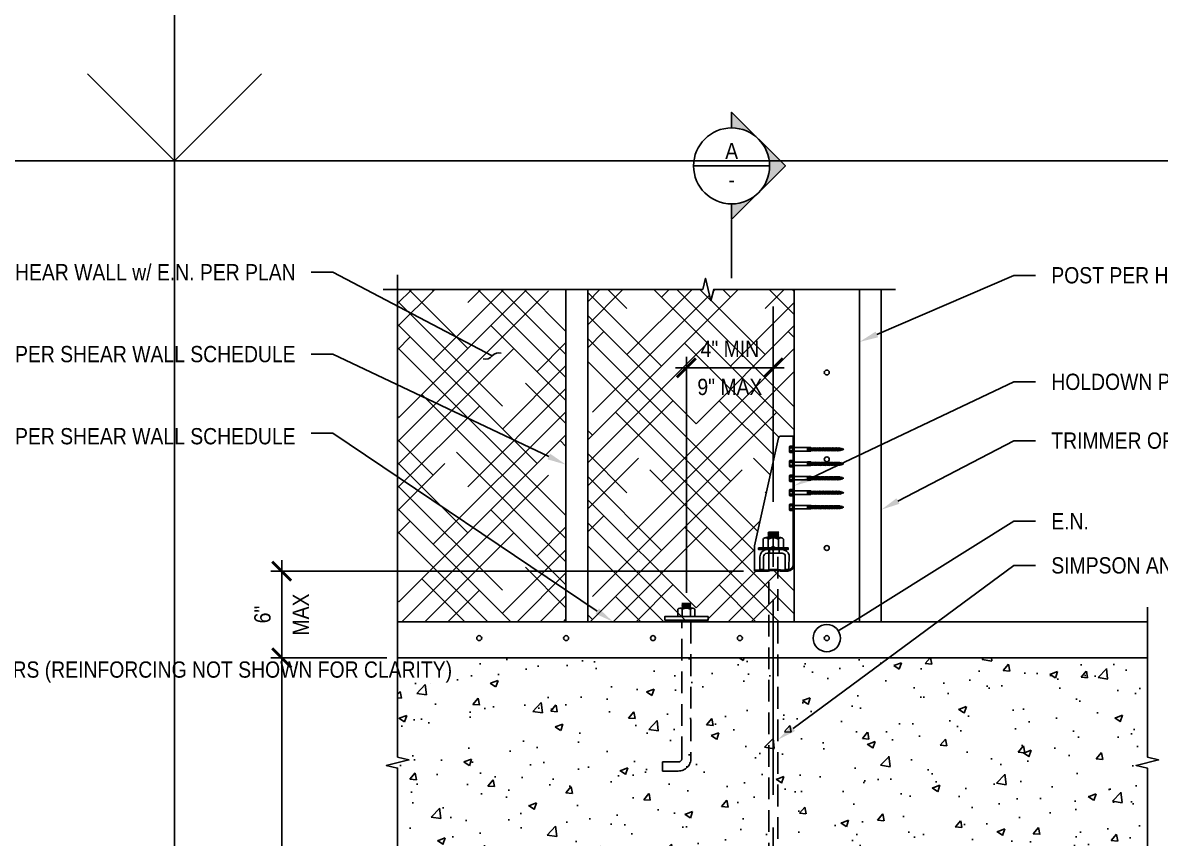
# Model space of a CAD drawing. Header units: inches. Extents: x -16404 to 14624, y -1591 to 16152.
# Drawn here: x 8246.8 to 8325.4, y 4927.2 to 4983.5 of the extents above; entities that cross this region are included whole.
import ezdxf
from ezdxf import colors
from ezdxf.entities.mleader import LeaderData, LeaderLine
from ezdxf.enums import TextEntityAlignment as Align
from ezdxf.math import Vec2, Vec3

# ---------------------------------------------------------------- set-up
doc = ezdxf.new("R2010")
doc.units = ezdxf.units.IN
doc.header["$LTSCALE"] = 24
doc.header["$MEASUREMENT"] = 0
for name, pattern in [('CENTER2', [1.125, 0.75, -0.125, 0.125, -0.125]), ('DASHED2', [0.375, 0.25, -0.125]), ('HIDDEN4', [0.09375, 0.0625, -0.03125]), ('PHANTOM2', [1.25, 0.625, -0.125, 0.125, -0.125, 0.125, -0.125])]:
    doc.linetypes.add(name, pattern=pattern)
doc.layers.get('0').update_dxf_attribs({"linetype": 'CONTINUOUS'})
doc.layers.get('DefPoints').update_dxf_attribs({"color": 251, "linetype": 'CONTINUOUS'})
doc.layers.add('DESIGNER COMMENTS', color=221, linetype='CONTINUOUS', plot=False)
doc.layers.add('S-ANNO-GRID-NONPLOT', color=251, linetype='CONTINUOUS', plot=False)
for name, color, linetype in [('S-ANNO-DIMS', 2, 'CONTINUOUS'), ('S-ANNO-NOTE', 4, 'CONTINUOUS'), ('S-BOLT', 2, 'CONTINUOUS'), ('S-BREAK', 2, 'CONTINUOUS'), ('S-CONC', 4, 'CONTINUOUS'), ('S-DETL-SYMB', 4, 'CONTINUOUS'), ('S-DETL-SYMB @ 1', 4, 'CONTINUOUS'), ('S-GRID', 1, 'CENTER2'), ('S-SIMPSON', 2, 'CONTINUOUS'), ('S-TYP DETAIL BLOCKS', 1, 'CONTINUOUS'), ('S-WOOD', 3, 'CONTINUOUS')]:
    doc.layers.add(name, color=color, linetype=linetype)
doc.layers.add('S-HATCH1', color=1, linetype='CONTINUOUS', transparency=0.5)
doc.layers.add('S-HATCH2', color=2, linetype='CONTINUOUS', transparency=0.5)
doc.styles.add('Arial', font='arial.ttf', dxfattribs={"width": 0.85})
doc.dimstyles.new('DIM-12_Se', dxfattribs={"dimscale": 12, "dimtxt": 0.09375, "dimasz": 0.109375, "dimexe": 0.0625, "dimexo": 0.0625, "dimgap": 0.0625, "dimtad": 1, "dimdec": 4, "dimzin": 11, "dimdsep": 46, "dimlunit": 4, "dimtxsty": 'Arial', "dimblk": 'ARCHTICK', "dimcen": 0.125, "dimdle": 0.0625, "dimclrd": 256, "dimclre": 256, "dimclrt": 4, "dimadec": 0, "dimazin": 0, "dimtfac": 0.75, "dimtdec": 4, "dimtmove": 0, "dimatfit": 3, "dimfxl": 1, "dimfrac": 1, "dimtolj": 1, "dimtzin": 0, "dimarcsym": 0})

# ---------------------------------------------------------------- blocks, each defined once
blk = doc.blocks.new('Se_30x42_DETAILS_GRID')
for p, q in [((29.6558, 21.75), (29.6558, 14.5)), ((29.6558, 14.5), (30.1558, 15)), ((29.6558, 14.5), (22.2418, 14.5)), ((37.0697, 14.5), (29.6558, 14.5)), ((29.6558, 14.5), (29.6558, 7.25))]:
    blk.add_line(p, q)
at = {"linetype": 'DASHED2', "ltscale": 0.5}
blk.add_line((29.6558, 14.5), (29.1558, 15), dxfattribs=at)
blk = doc.blocks.new('_Open90')
at = {"color": 0, "linetype": 'ByBlock', "lineweight": -2}
for p, q in [((-0.5, 0.5), (0, 0)), ((0, 0), (-1, 0)), ((0, 0), (-0.5, -0.5))]:
    blk.add_line(p, q, dxfattribs=at)
blk = doc.blocks.new('PHD2-R')
for p, q in [((0, 1.75), (1.667, 9.219)), ((1.784, 9.312), (2.75, 9.312)), ((2.675, 9.312), (2.675, 0.45)), ((2.75, 9.312), (2.75, 0.45)), ((0, 0), (0, 1.75)), ((0.375, 0.106), (0.375, 0.981)), ((0.625, 0.106), (0.625, 0.981)), ((0.875, 1.481), (1.914, 1.481)), ((0.875, 1.231), (1.914, 1.231)), ((1.04, 1.481), (1.04, 1.231)), ((1.71, 1.231), (1.71, 1.481)), ((2.128, 1.111), (2.125, 0.176)), ((2.397, 1.111), (2.375, 0.176)), ((0.94, 0.075), (0, 0.075)), ((0.937, 0), (0, 0)), ((0.375, 0.106), (0.625, 0.106)), ((0.937, 0), (0.96, 0.005)), ((0.944, 0.079), (0.984, 0.087)), ((0.96, 0.005), (0.999, 0.013)), ((0.986, 0.087), (1.04, 0.097)), ((0.999, 0.013), (1.053, 0.023)), ((1.043, 0.097), (1.111, 0.107)), ((1.053, 0.023), (1.121, 0.032)), ((1.114, 0.107), (1.193, 0.114)), ((1.121, 0.032), (1.199, 0.039)), ((1.197, 0.114), (1.279, 0.116)), ((1.199, 0.039), (1.281, 0.041)), ((1.469, 0.116), (1.281, 0.116)), ((1.469, 0.041), (1.281, 0.041)), ((1.469, 0.041), (1.551, 0.039)), ((1.471, 0.116), (1.553, 0.114)), ((1.551, 0.039), (1.629, 0.032)), ((1.557, 0.114), (1.635, 0.107)), ((1.629, 0.032), (1.697, 0.023)), ((1.639, 0.107), (1.707, 0.097)), ((1.697, 0.023), (1.751, 0.013)), ((1.71, 0.097), (1.764, 0.087)), ((1.751, 0.013), (1.79, 0.005)), ((1.766, 0.087), (1.805, 0.079)), ((1.813, 0.075), (1.79, 0.08)), ((1.79, 0.005), (1.79, 0.005)), ((1.79, 0.005), (1.813, 0)), ((2.3, 0.075), (1.81, 0.075)), ((1.813, 0), (1.81, 0)), ((2.3, 0), (1.813, 0)), ((2.125, 0.106), (2.125, 0.176)), ((2.125, 0.106), (2.375, 0.106)), ((2.375, 0.106), (2.375, 0.176))]:
    blk.add_line(p, q)
for radius in [0.125, 0.0312]:
    blk.add_circle((1.3, 1.575), radius)
for centre, radius, start, end in [((1.784, 9.192), 0.12, 90, 167.42106), ((0.875, 0.981), 0.5, 90, 180), ((0.875, 0.981), 0.25, 90, 180), ((1.914, 0.981), 0.5, 15.06193, 90), ((1.914, 0.981), 0.25, 31.31386, 90), ((2.3, 0.45), 0.375, 270, 0), ((2.3, 0.45), 0.45, 270, 0)]:
    blk.add_arc(centre, radius, start, end)
blk = doc.blocks.new('SDS14-F')
for p, q in [((0.26, 3.55), (-0.26, 3.55)), ((-0.26, 3.55), (-0.26, 3.5)), ((0.26, 3.5), (-0.26, 3.5)), ((-0.217, 3.724), (-0.217, 3.55)), ((0.162, 3.74), (-0.162, 3.74)), ((-0.119, 3.469), (-0.119, 2.5)), ((-0.108, 3.724), (-0.108, 3.55)), ((0.108, 3.724), (0.108, 3.55)), ((0.123, 3.469), (0.123, 2.5)), ((0.217, 3.724), (0.217, 3.55)), ((0.26, 3.55), (0.26, 3.5)), ((0.128, 2.5), (-0.124, 2.5)), ((-0.124, 2.5), (-0.124, 2.286)), ((-0.081, 2.5), (-0.081, 2.286)), ((-0.018, 2.5), (-0.018, 2.286)), ((0.051, 2.5), (0.051, 2.286)), ((0.103, 2.5), (0.103, 2.286)), ((0.128, 2.5), (0.128, 2.286)), ((0.128, 2.286), (-0.124, 2.286)), ((-0.087, 2.25), (-0.123, 2.286)), ((-0.123, 2.2), (0.087, 2.25)), ((0.123, 2.244), (-0.123, 2.2)), ((-0.087, 2.175), (-0.123, 2.2)), ((-0.123, 2.1), (0.087, 2.15)), ((0.123, 2.144), (-0.123, 2.1)), ((-0.087, 2.075), (-0.123, 2.1)), ((-0.123, 2), (0.087, 2.05)), ((0.123, 2.044), (-0.123, 2)), ((-0.087, 1.975), (-0.123, 2)), ((-0.123, 1.9), (0.087, 1.95)), ((0.123, 1.944), (-0.123, 1.9)), ((-0.087, 1.875), (-0.123, 1.9)), ((-0.123, 1.8), (0.087, 1.85)), ((0.123, 1.844), (-0.123, 1.8)), ((-0.087, 1.775), (-0.123, 1.8)), ((-0.123, 1.7), (0.087, 1.75)), ((0.123, 1.744), (-0.123, 1.7)), ((-0.087, 1.675), (-0.123, 1.7)), ((-0.123, 1.6), (0.087, 1.65)), ((0.123, 1.644), (-0.123, 1.6)), ((-0.087, 1.575), (-0.123, 1.6)), ((-0.087, 2.25), (-0.087, 2.209)), ((-0.087, 2.175), (0.087, 2.218)), ((-0.087, 2.175), (-0.087, 2.109)), ((-0.087, 2.075), (0.087, 2.118)), ((-0.087, 2.075), (-0.087, 2.009)), ((-0.087, 1.975), (0.087, 2.018)), ((-0.087, 1.975), (-0.087, 1.909)), ((-0.087, 1.875), (0.087, 1.918)), ((-0.087, 1.875), (-0.087, 1.809)), ((-0.087, 1.775), (0.087, 1.818)), ((-0.087, 1.775), (-0.087, 1.709)), ((-0.087, 1.675), (0.087, 1.718)), ((-0.087, 1.675), (-0.087, 1.609)), ((-0.087, 1.575), (0.087, 1.618)), ((-0.087, 1.575), (-0.087, 1.509)), ((0.123, 2.286), (0.087, 2.25)), ((0.087, 2.25), (0.123, 2.244)), ((0.087, 2.218), (0.123, 2.244)), ((0.087, 2.218), (0.087, 2.15)), ((0.087, 2.15), (0.123, 2.144)), ((0.087, 2.118), (0.123, 2.144)), ((0.087, 2.118), (0.087, 2.05)), ((0.087, 2.05), (0.123, 2.044)), ((0.087, 2.018), (0.123, 2.044)), ((0.087, 2.018), (0.087, 1.95)), ((0.087, 1.95), (0.123, 1.944)), ((0.087, 1.918), (0.123, 1.944)), ((0.087, 1.918), (0.087, 1.85)), ((0.087, 1.85), (0.123, 1.844)), ((0.087, 1.818), (0.123, 1.844)), ((0.087, 1.818), (0.087, 1.75)), ((0.087, 1.75), (0.123, 1.744)), ((0.087, 1.718), (0.123, 1.744)), ((0.087, 1.718), (0.087, 1.65)), ((0.087, 1.65), (0.123, 1.644)), ((0.087, 1.618), (0.123, 1.644)), ((0.087, 1.618), (0.087, 1.55)), ((-0.123, 1.5), (0.087, 1.55)), ((0.123, 1.544), (-0.123, 1.5)), ((-0.087, 1.475), (-0.123, 1.5)), ((-0.123, 1.4), (0.087, 1.45)), ((0.123, 1.444), (-0.123, 1.4)), ((-0.087, 1.375), (-0.123, 1.4)), ((-0.123, 1.3), (0.087, 1.35)), ((0.123, 1.344), (-0.123, 1.3)), ((-0.087, 1.275), (-0.123, 1.3)), ((-0.123, 1.2), (0.087, 1.25)), ((0.123, 1.244), (-0.123, 1.2)), ((-0.087, 1.175), (-0.123, 1.2)), ((-0.123, 1.1), (0.087, 1.15)), ((0.123, 1.144), (-0.123, 1.1)), ((-0.087, 1.075), (-0.123, 1.1)), ((-0.123, 1), (0.087, 1.05)), ((0.123, 1.044), (-0.123, 1)), ((-0.087, 0.975), (-0.123, 1)), ((-0.123, 0.9), (0.087, 0.95)), ((0.123, 0.944), (-0.123, 0.9)), ((-0.087, 0.875), (-0.123, 0.9)), ((-0.123, 0.8), (0.087, 0.85)), ((0.123, 0.844), (-0.123, 0.8)), ((-0.087, 0.775), (-0.123, 0.8)), ((-0.087, 1.475), (0.087, 1.518)), ((-0.087, 1.475), (-0.087, 1.409)), ((-0.087, 1.375), (0.087, 1.418)), ((-0.087, 1.375), (-0.087, 1.309)), ((-0.087, 1.275), (0.087, 1.318)), ((-0.087, 1.275), (-0.087, 1.209)), ((-0.087, 1.175), (0.087, 1.218)), ((-0.087, 1.175), (-0.087, 1.109)), ((-0.087, 1.075), (0.087, 1.118)), ((-0.087, 1.075), (-0.087, 1.009)), ((-0.087, 0.975), (0.087, 1.018)), ((-0.087, 0.975), (-0.087, 0.909)), ((-0.087, 0.875), (0.087, 0.918)), ((-0.087, 0.875), (-0.087, 0.809)), ((-0.087, 0.775), (0.087, 0.818)), ((0.087, 1.55), (0.123, 1.544)), ((0.087, 1.518), (0.123, 1.544)), ((0.087, 1.518), (0.087, 1.45)), ((0.087, 1.45), (0.123, 1.444)), ((0.087, 1.418), (0.123, 1.444)), ((0.087, 1.418), (0.087, 1.35)), ((0.087, 1.35), (0.123, 1.344)), ((0.087, 1.318), (0.123, 1.344)), ((0.087, 1.318), (0.087, 1.25)), ((0.087, 1.25), (0.123, 1.244)), ((0.087, 1.218), (0.123, 1.244)), ((0.087, 1.218), (0.087, 1.15)), ((0.087, 1.15), (0.123, 1.144)), ((0.087, 1.118), (0.123, 1.144)), ((0.087, 1.118), (0.087, 1.05)), ((0.087, 1.05), (0.123, 1.044)), ((0.087, 1.018), (0.123, 1.044)), ((0.087, 1.018), (0.087, 0.95)), ((0.087, 0.95), (0.123, 0.944)), ((0.087, 0.918), (0.123, 0.944)), ((0.087, 0.918), (0.087, 0.85)), ((0.087, 0.85), (0.123, 0.844)), ((0.087, 0.818), (0.123, 0.844)), ((0.087, 0.818), (0.087, 0.75)), ((-0.123, 0.7), (0.087, 0.75)), ((0.123, 0.744), (-0.123, 0.7)), ((-0.087, 0.675), (-0.123, 0.7)), ((-0.123, 0.6), (0.087, 0.65)), ((0.123, 0.644), (-0.123, 0.6)), ((-0.087, 0.575), (-0.123, 0.6)), ((-0.123, 0.5), (0.087, 0.55)), ((0.123, 0.544), (-0.123, 0.5)), ((-0.087, 0.475), (-0.123, 0.5)), ((-0.123, 0.4), (0.079, 0.448)), ((0.074, 0.435), (-0.123, 0.4)), ((-0.087, 0.375), (-0.123, 0.4)), ((-0.123, 0.3), (0.042, 0.339)), ((0.04, 0.329), (-0.123, 0.3)), ((-0.087, 0.275), (-0.123, 0.3)), ((-0.093, 0.207), (0.018, 0.234)), ((0.017, 0.225), (-0.093, 0.207)), ((-0.058, 0.182), (-0.093, 0.207)), ((-0.087, 0.775), (-0.087, 0.709)), ((-0.087, 0.675), (0.087, 0.718)), ((-0.087, 0.675), (-0.087, 0.609)), ((-0.087, 0.575), (0.087, 0.618)), ((-0.087, 0.575), (-0.087, 0.509)), ((-0.087, 0.475), (0.087, 0.518)), ((-0.087, 0.475), (-0.087, 0.409)), ((-0.087, 0.375), (0.066, 0.413)), ((-0.087, 0.375), (-0.087, 0.309)), ((-0.087, 0.275), (0.033, 0.305)), ((-0.087, 0.275), (-0.067, 0.213)), ((-0.064, 0.114), (0.004, 0.13)), ((0.004, 0.123), (-0.064, 0.114)), ((-0.028, 0.09), (-0.064, 0.114)), ((-0.058, 0.182), (0.013, 0.2)), ((-0.058, 0.182), (-0.038, 0.12)), ((-0.028, 0.09), (0.002, 0.097)), ((-0.028, 0.09), (0, 0)), ((0.033, 0.105), (0, 0)), ((0.033, 0.105), (0.069, 0.13)), ((0.067, 0.214), (0.043, 0.135)), ((0.043, 0.135), (0.069, 0.13)), ((0.067, 0.214), (0.103, 0.239)), ((0.087, 0.276), (0.077, 0.243)), ((0.077, 0.243), (0.103, 0.239)), ((0.087, 0.75), (0.123, 0.744)), ((0.087, 0.718), (0.123, 0.744)), ((0.087, 0.718), (0.087, 0.65)), ((0.087, 0.65), (0.123, 0.644)), ((0.087, 0.618), (0.123, 0.644)), ((0.087, 0.618), (0.087, 0.55)), ((0.087, 0.55), (0.123, 0.544)), ((0.087, 0.518), (0.123, 0.544)), ((0.087, 0.518), (0.087, 0.45)), ((0.087, 0.45), (0.123, 0.444)), ((0.087, 0.418), (0.123, 0.444)), ((0.087, 0.418), (0.087, 0.35)), ((0.087, 0.35), (0.123, 0.344)), ((0.087, 0.318), (0.123, 0.344)), ((0.087, 0.318), (0.087, 0.276))]:
    blk.add_line(p, q)
for centre, radius, start, end in [((-0.162, 3.638), 0.102, 57.79577, 122.20423), ((-0.15, 3.469), 0.0312, 0, 90), ((0, 3.357), 0.383, 73.57358, 106.42642), ((0.162, 3.638), 0.102, 57.79577, 122.20423), ((0.154, 3.469), 0.0312, 90, 180), ((1.159, 0.027), 1.159, 157.61471, 181.35638)]:
    blk.add_arc(centre, radius, start, end)
blk = doc.blocks.new('_ARCHTICK')
at = {"color": 0, "linetype": 'ByBlock', "const_width": 0.15}
blk.add_lwpolyline([(-0.5, -0.5), (0.5, 0.5)], dxfattribs=at)
blk = doc.blocks.new('*D2688')
at = {"layer": 'DefPoints', "color": 0, "transparency": 16777216}
for p in [(124.31, 153.694), (124.31, 153.694), (118.31, 137.403)]:
    blk.add_point(p, dxfattribs=at)
at = {"layer": 'S-ANNO-DIMS', "lineweight": -2, "transparency": 16777216}
for p, q in [((118.31, 138.153), (118.31, 154.444)), ((117.56, 153.694), (125.06, 153.694))]:
    blk.add_line(p, q, dxfattribs=at)
at = {"layer": 'S-ANNO-DIMS', "lineweight": -2, "transparency": 16777216, "xscale": 1.3125, "yscale": 1.3125, "zscale": 1.3125, "rotation": 180}
blk.add_blockref('_ARCHTICK', (118.31, 153.694), dxfattribs=at)
at = {"layer": 'S-ANNO-DIMS', "lineweight": -2, "transparency": 16777216, "xscale": 1.3125, "yscale": 1.3125, "zscale": 1.3125}
blk.add_blockref('_ARCHTICK', (124.31, 153.694), dxfattribs=at)
at = {"layer": 'S-ANNO-DIMS', "color": 4, "transparency": 16777216, "char_height": 1.125, "attachment_point": 5, "style": 'Arial'}
for s, insert in [('\\A1;4" MIN', (121.31, 155.006)), ('\\A1;9" MAX', (121.31, 152.369))]:
    blk.add_mtext(s, dxfattribs=dict(at, insert=insert))
blk = doc.blocks.new('NUT-w-3in-WASHER-sm-new')
at = {"layer": 'S-SIMPSON'}
for p, q in [((-0.439, 0.836), (0.44, 0.836)), ((0.245, 1.148), (-0.312, 1.148)), ((-0.312, 1.148), (-0.245, 1.109)), ((-0.312, 1.07), (-0.245, 1.109)), ((0.313, 1.031), (-0.312, 1.07)), ((-0.312, 1.07), (-0.245, 1.031)), ((-0.312, 0.992), (-0.245, 1.031)), ((0.313, 0.953), (-0.312, 0.992)), ((-0.312, 0.992), (-0.245, 0.953)), ((-0.312, 0.914), (-0.245, 0.953)), ((0.313, 0.875), (-0.312, 0.914)), ((-0.312, 0.914), (-0.245, 0.875)), ((-0.312, 0.836), (-0.245, 0.875)), ((-0.245, 1.109), (0.245, 1.07)), ((-0.245, 1.031), (0.245, 0.992)), ((-0.245, 0.953), (0.245, 0.914)), ((-0.245, 0.875), (0.245, 0.836)), ((0.313, 1.109), (-0.055, 1.132)), ((0.245, 1.148), (0.245, 1.148)), ((0.245, 1.148), (0.313, 1.109)), ((0.245, 1.07), (0.313, 1.109)), ((0.245, 1.07), (0.313, 1.031)), ((0.245, 0.992), (0.313, 1.031)), ((0.245, 0.992), (0.313, 0.953)), ((0.245, 0.914), (0.313, 0.953)), ((0.245, 0.914), (0.313, 0.875)), ((0.245, 0.836), (0.313, 0.875)), ((-0.586, 0.758), (-0.586, 0.25)), ((-0.586, 0.25), (-0.527, 0.25)), ((-0.527, 0.25), (0.527, 0.25)), ((-0.293, 0.758), (-0.293, 0.25)), ((0.293, 0.758), (0.293, 0.25)), ((0.527, 0.25), (0.587, 0.25)), ((0.587, 0.758), (0.587, 0.25))]:
    blk.add_line(p, q, dxfattribs=at)
blk.add_lwpolyline([(-1.5, 0), (1.5, 0), (1.5, 0.25), (-1.5, 0.25)], close=True, dxfattribs=at)
for centre, radius, start, end in [((-0.44, 0.659), 0.177, 33.89006, 146.10994), ((0, 0.247), 0.589, 60.15828, 119.84172), ((0.44, 0.659), 0.177, 33.89006, 146.10994)]:
    blk.add_arc(centre, radius, start, end, dxfattribs=at)
blk = doc.blocks.new('NUT-SM-THREADS-new')
for p, q in [((0.39, 1.44), (-0.5, 1.44)), ((-0.5, 1.44), (-0.39, 1.37)), ((-0.5, 1.31), (-0.39, 1.37)), ((0.5, 1.25), (-0.5, 1.31)), ((-0.5, 1.31), (-0.39, 1.25)), ((-0.5, 1.19), (-0.39, 1.25)), ((0.5, 1.12), (-0.5, 1.19)), ((-0.5, 1.19), (-0.39, 1.12)), ((-0.5, 1.06), (-0.39, 1.12)), ((0.5, 1), (-0.5, 1.06)), ((-0.5, 1.06), (-0.39, 1)), ((-0.39, 1.37), (0.39, 1.31)), ((-0.39, 1.25), (0.39, 1.19)), ((-0.39, 1.12), (0.39, 1.06)), ((0.5, 1.37), (-0.09, 1.41)), ((0.39, 1.44), (0.39, 1.44)), ((0.39, 1.44), (0.5, 1.37)), ((0.39, 1.31), (0.5, 1.37)), ((0.39, 1.31), (0.5, 1.25)), ((0.39, 1.19), (0.5, 1.25)), ((0.39, 1.19), (0.5, 1.12)), ((0.39, 1.06), (0.5, 1.12)), ((0.39, 1.06), (0.5, 1)), ((-0.94, 0.81), (-0.94, 0)), ((-0.94, 0), (-0.84, 0)), ((-0.84, 0), (0.84, 0)), ((-0.7, 0.94), (0.7, 0.94)), ((-0.5, 0.94), (-0.39, 1)), ((-0.47, 0.81), (-0.47, 0)), ((-0.39, 1), (0.39, 0.94)), ((0.39, 0.94), (0.5, 1)), ((0.47, 0.81), (0.47, 0)), ((0.84, 0), (0.94, 0)), ((0.94, 0.81), (0.94, 0))]:
    blk.add_line(p, q)
for centre, radius, start, end in [((-0.7, 0.65), 0.283, 33.8901, 146.1099), ((0, -0.01), 0.943, 60.1583, 119.8417), ((0.7, 0.65), 0.283, 33.8901, 146.1099)]:
    blk.add_arc(centre, radius, start, end)
blk = doc.blocks.new('NUT-w-WASHER-sm-new')
blk.add_lwpolyline([(1.36, 0.17), (-1.36, 0.17), (-1.36, 0), (1.36, 0)], close=True)
blk.add_blockref('NUT-SM-THREADS-new', (0, 0.17))
blk = doc.blocks.new('*D2692')
at = {"layer": 'DefPoints', "color": 0, "transparency": 16777216}
for p in [(90.37, 139.651), (123.004, 139.651), (98.37, 133.651)]:
    blk.add_point(p, dxfattribs=at)
at = {"layer": 'S-ANNO-DIMS', "lineweight": -2, "transparency": 16777216}
for p, q in [((90.37, 132.901), (90.37, 140.401)), ((122.254, 139.651), (89.62, 139.651)), ((97.62, 133.651), (89.62, 133.651))]:
    blk.add_line(p, q, dxfattribs=at)
at = {"layer": 'S-ANNO-DIMS', "lineweight": -2, "transparency": 16777216, "xscale": 1.3125, "yscale": 1.3125, "zscale": 1.3125}
for p, rotation in [((90.37, 139.651), 90), ((90.37, 133.651), 270)]:
    blk.add_blockref('_ARCHTICK', p, dxfattribs=dict(at, rotation=rotation))
at = {"layer": 'S-ANNO-DIMS', "color": 4, "transparency": 16777216, "char_height": 1.125, "attachment_point": 5, "rotation": 90, "style": 'Arial'}
for s, insert in [('\\A1;MAX', (91.682, 136.651)), ('\\A1;6"', (89.045, 136.651))]:
    blk.add_mtext(s, dxfattribs=dict(at, insert=insert))
blk = doc.blocks.new('_DotBlank')
at = {"color": 0, "lineweight": -2}
blk.add_line((-0.5, 0), (-1, 0), dxfattribs=at)
blk.add_circle((0, 0), 0.5, dxfattribs=at)
blk = doc.blocks.new('_Integral')
at = {"color": 0, "linetype": 'ByBlock', "lineweight": -2}
for centre, start, end in [((0.445, -0.091), 102, 168), ((-0.445, 0.091), 282, 348)]:
    blk.add_arc(centre, 0.454, start, end, dxfattribs=at)
blk = doc.blocks.new('*D2696')
at = {"layer": 'DefPoints', "color": 0, "transparency": 16777216}
for p in [(90.37, 133.651), (98.37, 133.651), (93.62, 104.563)]:
    blk.add_point(p, dxfattribs=at)
at = {"layer": 'S-ANNO-DIMS', "lineweight": -2, "transparency": 16777216}
for p, q in [((90.37, 103.813), (90.37, 134.401)), ((97.62, 133.651), (89.62, 133.651)), ((92.87, 104.563), (89.62, 104.563))]:
    blk.add_line(p, q, dxfattribs=at)
at = {"layer": 'S-ANNO-DIMS', "lineweight": -2, "transparency": 16777216, "xscale": 1.3125, "yscale": 1.3125, "zscale": 1.3125}
for p, rotation in [((90.37, 133.651), 90), ((90.37, 104.563), 270)]:
    blk.add_blockref('_ARCHTICK', p, dxfattribs=dict(at, rotation=rotation))
at = {"layer": 'S-ANNO-DIMS', "color": 4, "transparency": 16777216, "insert": (89.055, 119.107), "char_height": 1.125, "attachment_point": 5, "rotation": 90, "style": 'Arial'}
blk.add_mtext('\\A1;"D1"', dxfattribs=at)
blk = doc.blocks.new('*U2682')
at = {"layer": 'S-DETL-SYMB'}
h = blk.add_hatch(color=4, dxfattribs=at)
edge = h.paths.add_edge_path()
edge.add_line((0, -0.2187), (0, -0.3092))
edge.add_line((0, -0.3092), (0.3092, 0))
edge.add_line((0.3092, 0), (0, 0.3092))
edge.add_line((0, 0.3092), (0, 0.2187))
edge.add_arc((0, 0), 0.2187, -90, 90, ccw=False)
blk.add_line((-0.2187, 0), (0.2187, 0), dxfattribs=at)
at = {"layer": 'S-DETL-SYMB', "color": 2, "linetype": 'PHANTOM2'}
for p, q in [((0, -0.3125), (0, -0.6458)), ((0, -6.4052), (0, -6.818))]:
    blk.add_line(p, q, dxfattribs=at)
at = {"layer": 'S-DETL-SYMB'}
blk.add_lwpolyline([(0, -0.2187), (0, -0.3092), (0.3092, 0), (0, 0.3092), (0, 0.2187, -1)], format="xyb", close=True, dxfattribs=at)
blk.add_lwpolyline([(0, -6.722), (0.2672, -6.818), (0, -6.818)], close=True, dxfattribs=at)
blk.add_circle((0, 0), 0.2187, dxfattribs=at)
blk.add_solid([(0.2672, -6.818), (0, -6.722), (0, -6.818)], dxfattribs=at)
at = {"layer": 'S-DETL-SYMB', "style": 'Arial', "width": 0.85, "flags": 8}
blk.add_attdef('VIEWNUMBER', text='', height=0.0938, dxfattribs=at).set_placement((0, 0.0108), align=Align.BOTTOM_CENTER)
blk.add_attdef('SHEETNUMBER', text='', height=0.0938, dxfattribs=at).set_placement((0, -0.0325), align=Align.TOP_CENTER)
blk = doc.blocks.new('Se_HOLDOWN ANCHORAGE AT FOUNDATION')
at = {"layer": 'S-HATCH1', "true_color": 0x939598}
h = blk.add_hatch(dxfattribs=at)
h.set_pattern_fill('HOUND', color=252, scale=18, angle=45)
h.set_pattern_definition([(45, (-1309.9061, -2407.2715), (2.3864854, 3.97747564), [18, -9]), (135, (-1309.9061, -2407.2715), (2.3864854, -3.97747564), [18, -9])])
h.paths.add_polyline_path([(124.67025, 148.86942, -0.35127826), (124.78737, 148.96329), (125.75369, 148.96329), (125.75369, 159.11021), (120.19717, 159.11021), (120.00789, 158.33186), (119.62931, 159.88856), (119.44003, 159.11021), (111.49589, 159.11021), (111.49589, 136.15079), (125.75369, 136.15079), (125.75369, 140.10079, -0.41421356), (125.30369, 139.65079), (124.81625, 139.65079), (124.7938, 139.65593), (124.75474, 139.66412), (124.70067, 139.67375), (124.63276, 139.68303), (124.55422, 139.68975), (124.47244, 139.69212), (124.28494, 139.69212), (124.20296, 139.68974), (124.12449, 139.68302), (124.05674, 139.67376), (124.00259, 139.66411), (123.96354, 139.65592), (123.94114, 139.65079), (123.00369, 139.65079), (123.00369, 141.40079)])
h.paths.add_polyline_path([(118.29701, 151.80547), (124.32379, 151.80547), (124.32379, 155.79654), (118.29701, 155.79654)], flags=24)
h = blk.add_hatch(dxfattribs=at)
h.set_pattern_fill('HOUND', color=252, scale=18, angle=45, style=0)
h.set_pattern_definition([(45, (6, -1.2715), (2.3864854, 3.9774756), [18, -9]), (135, (6, -1.2715), (2.3864854, -3.9774756), [18, -9])])
h.paths.add_polyline_path([(109.99589, 159.11021), (98.36965, 159.11021), (98.36965, 136.15079), (109.99589, 136.15079)])
at = {"layer": 'S-HATCH2'}
h = blk.add_hatch(dxfattribs=at)
h.set_pattern_fill('AR-CONC', color=256, scale=0.75, style=0)
h.set_pattern_definition([(50, (6, -1.2715), (5.37945, -0.47064), [0.5625, -6.1875]), (355, (6, -1.2715), (-1.04064, 5.64144), [0.45, -4.95]), (100.4514, (6.4483, -1.311), (4.33882, 5.1708), [0.47805, -5.25857]), (46.1842, (6, 0.2285), (8.0043, -1.2414), [0.84375, -9.28125]), (96.6356, (6.667, 0.125), (7.00996, 7.3059), [0.71708, -7.88785]), (351.184, (6, 0.2285), (7.00996, 7.3059), [0.675, -7.425]), (21, (6.75, -0.1465), (4.4768, -3.01964), [0.5625, -6.1875]), (326, (6.75, -0.1465), (1.82486, 5.43863), [0.45, -4.95]), (71.4514, (7.123, -0.398), (6.30167, 2.41898), [0.47805, -5.25857]), (37.5, (6, -1.2715), (0.091199, 2.496704), [0, -4.89, 0, -5.025, 0, -4.96875]), (7.5, (6, -1.2715), (1.97302, 2.958088), [0, -2.865, 0, -4.7775, 0, -1.89375]), (327.5, (4.3275, -1.2715), (4.003668, -0.169162), [0, -1.875, 0, -5.85, 0, -7.7625]), (317.5, (3.5775, -1.2715), (4.373896, 0.75079), [0, -2.4375, 0, -3.885, 0, -5.5125])])
h.paths.add_polyline_path([(150.13773, 119.18755), (150.13773, 126.04059), (149.35938, 126.22988), (150.91609, 126.60845), (150.13773, 126.79774), (150.13773, 133.65079), (98.36965, 133.65079), (98.36965, 126.79774), (99.148, 126.60845), (97.5913, 126.22988), (98.36965, 126.04059), (98.36965, 119.18755)])
at = {"layer": 'S-BOLT', "linetype": 'HIDDEN4'}
blk.add_lwpolyline([(124.62605, 105.39467), (124.62579, 141.13204), (123.99501, 141.13204), (123.99527, 105.39467)], dxfattribs=at)
blk.add_lwpolyline([(116.65415, 126.46329), (117.7479, 126.46329, 0.41421356), (117.9979, 126.71329), (117.9979, 136.15079), (118.6229, 136.15079), (118.6229, 126.71329, -0.41421356), (117.7479, 125.83829), (116.65415, 125.83829)], format="xyb", close=True, dxfattribs=at)
at = {"layer": 'S-BREAK'}
for points in [[(97.36965, 159.11021), (119.44003, 159.11021), (119.62931, 159.88856), (120.00789, 158.33186), (120.19717, 159.11021), (132.75369, 159.11021)], [(98.36965, 160.11021), (98.36965, 126.79774), (99.148, 126.60845), (97.5913, 126.22988), (98.36965, 126.04059), (98.36965, 106.18755)], [(150.13773, 137.15079), (150.13773, 126.79774), (150.91609, 126.60845), (149.35938, 126.22988), (150.13773, 126.04059), (150.13773, 106.18755)]]:
    blk.add_lwpolyline(points, dxfattribs=at)
at = {"layer": 'S-CONC'}
blk.add_line((98.36965, 133.65079), (150.13773, 133.65079), dxfattribs=at)
at = {"layer": 'S-GRID', "color": 1, "linetype": 'CENTER2', "ltscale": 0.75}
blk.add_line((124.3104, 157.94004), (124.3104, 88.84748), dxfattribs=at)
at = {"layer": 'S-HATCH1', "color": 252}
for centre in [(128.00369, 153.37324), (128.00369, 147.37324), (128.00369, 141.24424), (104.00369, 135.02087), (110.00369, 135.02087), (116.00369, 135.02087), (122.00369, 135.02087), (128.00369, 135.02087)]:
    blk.add_circle(centre, 0.17125, dxfattribs=at)
at = {"layer": 'S-WOOD'}
blk.add_line((98.36965, 136.15079), (150.13773, 136.15079), dxfattribs=at)
for points in [[(111.49589, 136.15079), (109.99589, 136.15079), (109.99589, 159.11021), (111.49589, 159.11021)], [(125.75369, 136.15079), (130.25369, 136.15079), (130.25369, 159.11021), (125.75369, 159.11021)], [(131.75369, 136.15079), (130.25369, 136.15079), (130.25369, 159.11021), (131.75369, 159.11021)], [(150.13773, 133.65079), (98.36965, 133.65079), (98.36965, 136.15079), (150.13773, 136.15079)]]:
    blk.add_lwpolyline(points, close=True, dxfattribs=at)
at = {"layer": 'S-ANNO-DIMS', "rotation": 90}
for p in [(129.17869, 148.06556), (129.17869, 147.06556), (129.17869, 146.06556), (129.17869, 145.06556), (129.17869, 144.06556)]:
    blk.add_blockref('SDS14-F', p, dxfattribs=at)
at = {"layer": 'S-BOLT', "xscale": -0.75, "yscale": 0.75, "zscale": 0.75}
blk.add_blockref('NUT-w-WASHER-sm-new', (124.3104, 141.13204), dxfattribs=at)
at = {"layer": 'S-BOLT'}
blk.add_blockref('NUT-w-3in-WASHER-sm-new', (118.3104, 136.25495), dxfattribs=at)
at = {"layer": 'S-DETL-SYMB @ 1', "xscale": 12, "yscale": 12, "zscale": 12}
blk.add_blockref('*U2682', (121.43292, 167.64617), dxfattribs=at).add_auto_attribs({'VIEWNUMBER': 'A', 'SHEETNUMBER': '-'})
at = {"layer": 'S-SIMPSON', "color": 3, "linetype": 'Continuous'}
blk.add_blockref('PHD2-R', (123.00369, 139.65079), dxfattribs=at)
at = {"layer": 'S-ANNO-DIMS'}
dim = blk.add_linear_dim(base=(124.3104, 153.69386), p1=(118.3104, 137.40339), p2=(124.3104, 153.69386), text='4" MIN\\X9" MAX', dimstyle='DIM-12_Se', dxfattribs=at)
dim.commit()
dim.dimension.update_dxf_attribs({"geometry": '*D2688', "text_midpoint": (121.3104, 153.69386), "dimtype": 128})
for base, p1, p2, angle, text, picture, middle in [((90.36965, 139.65079), (98.36965, 133.65079), (123.00369, 139.65079), 90, '<>\\XMAX', '*D2692', (90.36965, 136.65079)), ((90.36965, 133.65079), (93.61965, 104.56255), (98.36965, 133.65079), 270, '"D1"', '*D2696', (89.05485, 119.10667))]:
    dim = blk.add_linear_dim(base=base, p1=p1, p2=p2, angle=angle, text=text, dimstyle='DIM-12_Se', dxfattribs=at)
    dim.commit()
    dim.dimension.update_dxf_attribs({"geometry": picture, "text_midpoint": middle})
at = {"layer": 'S-ANNO-NOTE'}
ml = blk.add_multileader_mtext('Standard', dxfattribs=at)
ml.set_content('SHEAR WALL w/ E.N. PER PLAN', color=4, style='Arial')
ml.set_leader_properties(color=2)
ml.set_arrow_properties(name='INTEGRAL')
ml.build(insert=Vec2(0, 0))
ml.multileader.update_dxf_attribs({"dogleg_length": 0.36, "arrow_head_size": 1.3125, "scale": 12})
ctx = ml.context
ctx.base_point, ctx.scale, ctx.char_height, ctx.arrow_head_size, ctx.landing_gap_size, ctx.plane_origin = Vec3(79.98992, 160.30263), 12, 1.125, 1.3125, 1.08, Vec3(141.55097, 454.00277)
ctx.text_align_type = 2
notes = []
notes.append((ctx, [(0, (1, 1, 0), (93.90841, 160.30263), (-1, 0), 1.5, [(0, [(104.90518, 154.5175)], 0, [])])]))
ctx.mtext.insert, ctx.mtext.width, ctx.mtext.defined_height, ctx.mtext.alignment, ctx.mtext.flow_direction = Vec3(91.32841, 160.86551), 10.3297485, 3.69153, 3, 5
ml = blk.add_multileader_mtext('Standard', dxfattribs=at)
ml.set_content('POST PER HOLDOWN SCHEDULE OR PLAN w/ SHEAR WALL E.N. FULL HEIGHT', color=4, style='Arial')
ml.set_leader_properties(color=2)
ml.build(insert=Vec2(0, 0))
ml.multileader.update_dxf_attribs({"dogleg_length": 0.125, "arrow_head_size": 1.3125, "scale": 12})
ctx = ml.context
ctx.base_point, ctx.scale, ctx.char_height, ctx.arrow_head_size, ctx.landing_gap_size, ctx.plane_origin = Vec3(142.42453, 160.08114), 12, 1.125, 1.3125, 1.08, Vec3(104.42997, 452.58645)
notes.append((ctx, [(0, (1, 1, 0), (140.92453, 160.08114), (1, 0), 1.5, [(0, [(130.25369, 155.48082)], 0, [])])]))
ctx.mtext.insert, ctx.mtext.width, ctx.mtext.flow_direction = Vec3(143.50453, 160.65323), 23.1754243, 5
ml = blk.add_multileader_mtext('Standard', dxfattribs=at)
ml.set_content('STUDS PER SHEAR WALL SCHEDULE', color=4, style='Arial')
ml.set_leader_properties(color=2)
ml.build(insert=Vec2(0, 0))
ml.multileader.update_dxf_attribs({"dogleg_length": 0.125, "arrow_head_size": 1.3125, "scale": 12})
ctx = ml.context
ctx.base_point, ctx.scale, ctx.char_height, ctx.arrow_head_size, ctx.landing_gap_size, ctx.plane_origin = Vec3(77.70627, 154.63463), 12, 1.125, 1.3125, 1.08, Vec3(129.23617, 445.13995)
ctx.text_align_type = 2
notes.append((ctx, [(0, (1, 1, 0), (93.90841, 154.63463), (-1, 0), 1.5, [(0, [(109.99589, 147.00539)], 0, [])])]))
ctx.mtext.insert, ctx.mtext.width, ctx.mtext.alignment, ctx.mtext.flow_direction = Vec3(91.32841, 155.20672), 12.6133987, 3, 5
ml = blk.add_multileader_mtext('Standard', dxfattribs=at)
ml.set_content('{\\C4;HOLDOWN PER PLAN}', color=4, style='Arial')
ml.set_leader_properties(color=2)
ml.build(insert=Vec2(0, 0))
ml.multileader.update_dxf_attribs({"dogleg_length": 0.125, "arrow_head_size": 1.3125, "scale": 12})
ctx = ml.context
ctx.base_point, ctx.scale, ctx.char_height, ctx.arrow_head_size, ctx.landing_gap_size, ctx.plane_origin = Vec3(142.42453, 152.72036), 12, 1.125, 1.3125, 1.08, Vec3(104.42997, 444.11047)
notes.append((ctx, [(0, (1, 1, 0), (140.92453, 152.72036), (1, 0), 1.5, [(0, [(125.75369, 145.54375)], 0, [])])]))
ctx.mtext.insert, ctx.mtext.width, ctx.mtext.flow_direction = Vec3(143.50453, 153.29246), 20.2583103, 5
ml = blk.add_multileader_mtext('Standard', dxfattribs=at)
ml.set_content('\\A1;{\\C256;P.T. 3x SILL PLATE w/ \\H0.7x;\\S5#8;\\H1.4286x;"%%C ANCHOR BOLTS AT SPACING PER SHEAR WALL SCHEDULE}', color=4, style='Arial')
ml.set_leader_properties(color=2)
ml.build(insert=Vec2(0, 0))
ml.multileader.update_dxf_attribs({"dogleg_length": 0.125, "arrow_head_size": 1.3125, "scale": 12})
ctx = ml.context
ctx.base_point, ctx.scale, ctx.char_height, ctx.arrow_head_size, ctx.landing_gap_size, ctx.plane_origin = Vec3(73.66362, 149.18669), 12, 1.125, 1.3125, 1.08, Vec3(129.1634, 439.692)
ctx.text_align_type = 2
notes.append((ctx, [(0, (1, 1, 0), (93.90841, 149.18669), (-1, 0), 1.5, [(0, [(113.24101, 136.15079)], 0, [])])]))
ctx.mtext.insert, ctx.mtext.width, ctx.mtext.alignment, ctx.mtext.flow_direction = Vec3(91.32841, 149.75878), 17.5154638, 3, 5
ml = blk.add_multileader_mtext('Standard', dxfattribs=at)
ml.set_content('{\\C4;TRIMMER OR CRIPPLE STUD WHERE OCCURS}', color=4, style='Arial')
ml.set_leader_properties(color=2)
ml.build(insert=Vec2(0, 0))
ml.multileader.update_dxf_attribs({"dogleg_length": 0.125, "arrow_head_size": 1.3125, "scale": 12})
ctx = ml.context
ctx.base_point, ctx.scale, ctx.char_height, ctx.arrow_head_size, ctx.landing_gap_size, ctx.plane_origin = Vec3(142.42453, 148.65874), 12, 1.125, 1.3125, 1.08, Vec3(104.42997, 440.04885)
notes.append((ctx, [(0, (1, 1, 0), (140.92453, 148.65874), (1, 0), 1.5, [(0, [(131.75369, 143.88639)], 0, [])])]))
ctx.mtext.insert, ctx.mtext.width, ctx.mtext.flow_direction = Vec3(143.50453, 149.23083), 20.2583103, 5
ml = blk.add_multileader_mtext('Standard', dxfattribs=at)
ml.set_content('E.N.', color=4, style='Arial')
ml.set_leader_properties(color=2)
ml.set_arrow_properties(name='DOTBLANK')
ml.build(insert=Vec2(0, 0))
ml.multileader.update_dxf_attribs({"dogleg_length": 0.125, "arrow_head_size": 1.875, "scale": 12})
ctx = ml.context
ctx.base_point, ctx.scale, ctx.char_height, ctx.arrow_head_size, ctx.landing_gap_size, ctx.plane_origin = Vec3(142.42453, 143.09551), 12, 1.125, 1.875, 1.08, Vec3(109.53255, 436.47756)
notes.append((ctx, [(0, (1, 1, 0), (140.92453, 143.09551), (1, 0), 1.5, [(0, [(128.00369, 135.02087)], 0, [])])]))
ctx.mtext.insert, ctx.mtext.width, ctx.mtext.flow_direction = Vec3(143.50453, 143.65801), 3.3887829, 5
ml = blk.add_multileader_mtext('Standard', dxfattribs=at)
ml.set_content('SIMPSON ANCHOR BOLT PER SCHEDULE', color=4, style='Arial')
ml.set_leader_properties(color=2)
ml.build(insert=Vec2(0, 0))
ml.multileader.update_dxf_attribs({"dogleg_length": 0.125, "arrow_head_size": 1.3125, "scale": 12})
ctx = ml.context
ctx.base_point, ctx.scale, ctx.char_height, ctx.arrow_head_size, ctx.landing_gap_size, ctx.plane_origin = Vec3(142.42453, 140.03704), 12, 1.125, 1.3125, 1.08, Vec3(104.42997, 433.66754)
notes.append((ctx, [(0, (1, 1, 0), (140.92453, 140.03704), (1, 0), 1.5, [(0, [(124.62589, 127.99193)], 0, [])])]))
ctx.mtext.insert, ctx.mtext.width, ctx.mtext.flow_direction = Vec3(143.50453, 140.60914), 18.308086, 5
ml = blk.add_multileader_mtext('Standard', dxfattribs=at)
ml.set_content('STEM/CURB WHERE OCCURS (REINFORCING NOT SHOWN FOR CLARITY)', color=4, style='Arial')
ml.set_leader_properties(color=2)
ml.build(insert=Vec2(0, 0))
ml.multileader.update_dxf_attribs({"dogleg_length": 0.125, "arrow_head_size": 1.3125, "scale": 12})
ctx = ml.context
ctx.base_point, ctx.scale, ctx.char_height, ctx.arrow_head_size, ctx.landing_gap_size, ctx.plane_origin = Vec3(53.18886, 132.68268), 12, 1.125, 1.3125, 1.08, Vec3(20.29687, 428.188)
notes.append((ctx, [(0, (1, 1, 0), (51.68886, 132.68268), (1, 0), 1.5, [(0, [(41.03976, 121.45301)], 0, [])])]))
ctx.mtext.insert, ctx.mtext.width, ctx.mtext.flow_direction = Vec3(54.26886, 133.41056), 21.0351547, 5
for ctx, leaders in notes:
    for number, flags, end, landing, length, lines in leaders:
        leader = LeaderData()
        leader.index, (leader.has_last_leader_line, leader.has_dogleg_vector, leader.attachment_direction) = number, flags
        leader.last_leader_point, leader.dogleg_vector, leader.dogleg_length = Vec3(end), Vec3(landing), length
        for number, points, colour, breaks in lines:
            line = LeaderLine()
            line.index, line.vertices, line.color, line.breaks = number, Vec3.list(points), colors.encode_raw_color(colour), breaks
            leader.lines.append(line)
        ctx.leaders.append(leader)

msp = doc.modelspace()

# ---------------------------------------------------------------- block references
at = {"layer": 'S-ANNO-GRID-NONPLOT', "xscale": 12, "yscale": 12, "zscale": 12}
msp.add_blockref('Se_30x42_DETAILS_GRID', (7901.43657, 4800), dxfattribs=at)
at = {"layer": 'S-TYP DETAIL BLOCKS'}
msp.add_blockref('Se_HOLDOWN ANCHORAGE AT FOUNDATION', (8174.33841, 4806), dxfattribs=at)

# ---------------------------------------------------------------- leaders
at = {"layer": 'DESIGNER COMMENTS'}
ml = msp.add_multileader_mtext('Standard', dxfattribs=at)
ml.set_content('\\A1;{\\L\\C256;IMPORTANT DESIGNER NOTE:\\l IF YOUR LEDGER DOES NOT ALLOW FOR THE FULL DEPTH OF NAILS SPECIFIED IN THIS CHART.  USE THE CHART TO THE RIGHT AND APPLY ALLOWABLE LOAD REDUCTION FACTOR (REF. PG. 22 OF SIMPSON CATALOG C-C-2019)}', color=4, style='Arial')
ml.set_leader_properties(color=256)
ml.set_arrow_properties(name='OPEN90')
ml.build(insert=Vec2(0, 0))
ml.multileader.update_dxf_attribs({"dogleg_length": 0.36, "arrow_head_size": 5.25, "scale": 48})
ctx = ml.context
ctx.base_point, ctx.scale, ctx.char_height, ctx.arrow_head_size, ctx.landing_gap_size, ctx.plane_origin = Vec3(7749.57679, 7516.2281), 48, 6, 5.25, 4.32, Vec3(7940.50091, 7764.19966)
notes = []
notes.append((ctx, [(0, (0, 0, 0), (0, 0), (1, 0), 1, [])]))
ctx.mtext.insert, ctx.mtext.width, ctx.mtext.defined_height, ctx.mtext.flow_direction = Vec3(7753.89679, 7520.11009), 143.1324041, 28.50097, 5
ml = msp.add_multileader_mtext('Standard', dxfattribs=at)
ml.set_content('\\A1;{\\L\\C256;IMPORTANT DESIGNER NOTE:\\l IF YOUR LEDGER DOES NOT ALLOW FOR THE FULL DEPTH OF NAILS SPECIFIED IN THIS CHART.  USE THE CHART TO THE RIGHT AND APPLY ALLOWABLE LOAD REDUCTION FACTOR (REF. PG. 22 OF SIMPSON CATALOG C-C-2019)}', color=4, style='Arial')
ml.set_leader_properties(color=256)
ml.set_arrow_properties(name='OPEN90')
ml.build(insert=Vec2(0, 0))
ml.multileader.update_dxf_attribs({"dogleg_length": 0.36, "arrow_head_size": 5.25, "scale": 48})
ctx = ml.context
ctx.base_point, ctx.scale, ctx.char_height, ctx.arrow_head_size, ctx.landing_gap_size, ctx.plane_origin = Vec3(1680.51869, 7333.32569), 48, 6, 5.25, 4.32, Vec3(1871.4428, 7581.29725)
notes.append((ctx, [(0, (0, 0, 0), (0, 0), (1, 0), 1, [])]))
ctx.mtext.insert, ctx.mtext.width, ctx.mtext.defined_height, ctx.mtext.flow_direction = Vec3(1684.83869, 7337.20768), 143.1324041, 28.50097, 5
for ctx, leaders in notes:
    for number, flags, end, landing, length, lines in leaders:
        leader = LeaderData()
        leader.index, (leader.has_last_leader_line, leader.has_dogleg_vector, leader.attachment_direction) = number, flags
        leader.last_leader_point, leader.dogleg_vector, leader.dogleg_length = Vec3(end), Vec3(landing), length
        for number, points, colour, breaks in lines:
            line = LeaderLine()
            line.index, line.vertices, line.color, line.breaks = number, Vec3.list(points), colors.encode_raw_color(colour), breaks
            leader.lines.append(line)
        ctx.leaders.append(leader)

doc.saveas('drawing.dxf')
